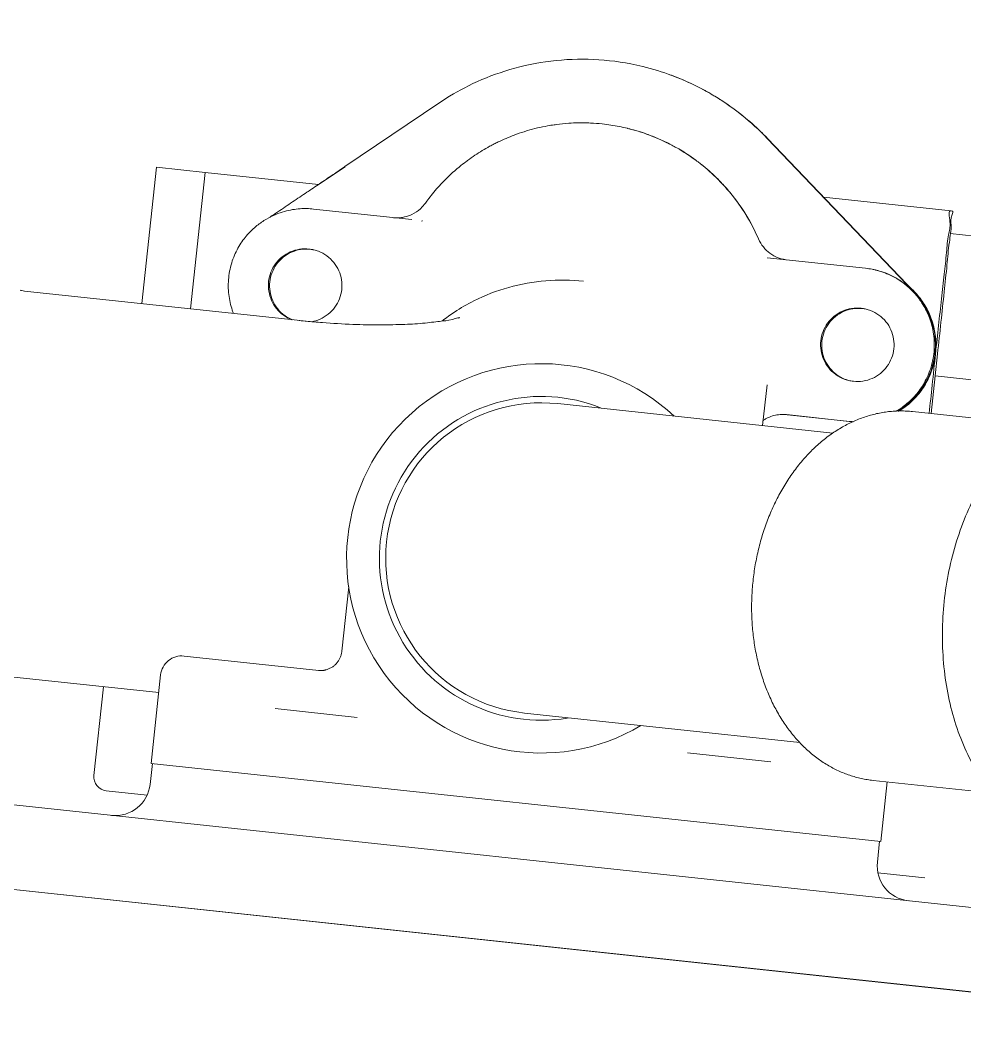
# Model space of a CAD drawing. Header units: millimetres. Extents: x 8265 to 78888, y 1905 to 34251.
# Drawn here: x 38888.16 to 38901.66, y 24362.96 to 24377.29 of the extents above; entities that cross this region are included whole.
import ezdxf

# ---------------------------------------------------------------- set-up
doc = ezdxf.new("R2010")
doc.units = ezdxf.units.MM
doc.layers.add('495_IMPIANTI_001-AM_0', color=6, linetype='Continuous', lineweight=0)

# ---------------------------------------------------------------- blocks, each defined once
blk = doc.blocks.new('gruppo elettrogeno')
at = {"layer": '495_IMPIANTI_001-AM_0'}
for p, q in [((73.89638645235937, -366.9207506110042), (101.2629678325302, -366.9207506110042)), ((75.73939929779044, -366.9232506110029), (96.67247132864941, -366.9232506110029)), ((81.61888645235013, -366.9207506110042), (81.61888645235013, -366.9232506110029)), ((83.10876572691996, -366.9232229533745), (83.10915057497914, -366.9207210566756)), ((87.97388645234969, -366.9207506110042), (87.97388645234969, -366.9232506110029)), ((89.87388645234932, -366.9207506110042), (89.87388645234932, -366.9232506110029)), ((73.88956729864913, -368.1232506110036), (101.0818671839188, -368.1232506110036)), ((79.54541276692908, -368.4742506415214), (78.8714511961698, -368.4742506415214)), ((90.04971746975025, -368.4652506110042), (90.63638436847941, -368.4652506110042)), ((79.56888645234903, -368.6232506110036), (79.56888645234903, -368.9232506110029)), ((90.02388645234896, -368.6232506110036), (90.02388645234896, -368.9232506110029)), ((90.83638645234896, -368.6652506110049), (90.83638645234896, -369.9389550654932)), ((90.04148645235, -368.9232506110029), (79.55128645234981, -368.9232506110029)), ((79.55128645234981, -368.9232506110029), (79.55128645234981, -369.7784506110047)), ((90.04148645235, -368.9232506110029), (90.04148645235, -370.1932506110034)), ((78.041988382809, -369.7784506110047), (79.75418861173966, -369.7784506110047)), ((82.43638743986048, -369.8884506110053), (81.23869468128942, -369.8884506110053)), ((88.3627104745301, -369.8884506110053), (87.18518756419871, -369.8884506110053)), ((90.04148645235, -369.9387921101816), (92.55864162524995, -369.9393081295721)), ((84.80908645234922, -370.2059506110027), (80.85572525481984, -370.2059506110027)), ((89.73668645235011, -370.4980506110014), (87.7980818333399, -370.4980506110014)), ((87.50148645234913, -371.7332761816951), (87.50148645234913, -370.8074157368546)), ((86.86648645234891, -371.5879569643339), (86.86648645234891, -371.5777386419732)), ((84.80908645234922, -374.6509506110024), (80.85572738176961, -374.6509506110024)), ((81.8614601153804, -375.2390624825139), (81.86813485849962, -374.6513463470337)), ((80.64074735790928, -374.8427348862942), (80.63072552949961, -374.8413950852528)), ((81.57504975797929, -374.8415886726953), (80.63072552949961, -374.8413950852528)), ((81.54371237909072, -374.8429199950415), (80.64074735790928, -374.8427348862942)), ((78.04220479200922, -375.078450611004), (79.75418861173966, -375.078450611004)), ((79.4867638563901, -375.6183132502638), (79.48687519343002, -375.078450611004)), ((79.95675306727935, -375.0646882401825), (79.9150134641095, -375.0999110534221)), ((88.5230176415389, -375.4390547009034), (88.64002664578038, -375.4385049186831)), ((88.64003226828027, -375.4385049262028), (92.55751411962956, -375.4393080140044)), ((90.17171483403035, -377.4005400859323), (90.17211940400011, -375.4388190056425)), ((90.87191434508895, -377.400262203585), (90.87231882814922, -375.438962547244)), ((79.4867638563901, -375.6183132502638), (77.43593443184, -375.6176702458224)), ((79.48714122262027, -375.6183636997021), (79.4867638563901, -375.6183132502638)), ((79.48707564079996, -375.936363666814), (79.48714122262027, -375.6183636997021)), ((79.91466677694007, -376.7809639571033), (82.23134781181034, -378.7375732497139)), ((79.91861476994927, -376.7814917575024), (82.23529580481954, -378.7381010501131)), ((80.48424073720889, -377.031628372145), (80.49476017736924, -377.0330346980418)), ((80.64029389342977, -377.0427346752231), (82.0532502515889, -377.0430243327219)), ((81.83621861110987, -377.0460686558736), (81.83908600215909, -377.046443555505)), ((88.57725712359934, -377.0443617608225), (87.16434220118026, -377.044072095433)), ((88.54026363905905, -377.4002056367617), (88.19126891059022, -377.6923109724639)), ((90.17171483403035, -377.4005400859323), (88.54026363905905, -377.4002056367617)), ((90.87190719230966, -377.4002621386326), (90.17171483403035, -377.4005400859323)), ((77.41181234928081, -377.6656801757717), (79.48967487868867, -377.6661061397253)), ((86.95726061220012, -378.7390688483438), (88.19392504678035, -377.6954844082438)), ((79.50950870752968, -377.9894190131427), (79.4928785462107, -377.9871957554215)), ((79.50950870752968, -377.9894190131427), (81.34595767921019, -377.9897954870621)), ((84.23457947626048, -378.6679583280938), (84.23761639395889, -378.6683643284023)), ((84.1079220991196, -379.5691217204048), (84.11180205948949, -379.5696404256423))]:
    blk.add_line(p, q, dxfattribs=at)
for centre, radius, start, end in [((79.06888645234903, -368.6232506110036), 0.5, 0, 89.95461155081212), ((90.52388645234896, -368.6232506110036), 0.5, 90.04538844918788, 180), ((90.63638645235005, -368.6652506110049), 0.2, 0, 90), ((84.80908645234922, -372.4284506110025), 2.7813, 233.0438428765652, 126.956157123883), ((84.80908645234922, -372.4284506110025), 2.31266, 254.6011647775044, 105.3988352224956), ((84.80908645234922, -372.4284506110025), 2.2225, 270, 90), ((89.73668645235011, -370.1932506110034), 0.3048, 270, 0)]:
    blk.add_arc(centre, radius, start, end, dxfattribs=at)
for points, start_tangent, end_tangent in [([(76.71725663323923, -369.1772598672223), (76.79565354045917, -369.1791459878814), (77.10777971300013, -369.224524627004), (77.41262947225005, -369.3295863451322), (77.70452404400021, -369.4923740412642), (77.97802598467024, -369.7098552886246), (78.2280404705798, -369.9779788230526), (78.44991020491034, -370.291750010424), (78.6395021742992, -370.6453238871918), (78.79328463909042, -371.0321140410242), (78.90839292292003, -371.4449153031755), (78.98268277625903, -371.8760379671921), (79.01477031969989, -372.3174510335639), (79.00405782300913, -372.7609318120421), (78.95074483975986, -373.1982190948229), (78.85582448993046, -373.6211670472048), (78.72106496004926, -374.0218969490934), (78.54897656520006, -374.3929439606154), (78.34276498654981, -374.7273961779947)], (0.9999999952426948, 9.754286516287519e-05), (-0.5773502691898025, -0.816496580927601)), ([(79.75418861173966, -369.7784506110047), (79.83942503155959, -369.7807840884425), (79.92458221541892, -369.7877894807543), (80.00961125335016, -369.7994868016549), (80.09438071116892, -369.8158949955041), (80.17864191541958, -369.8369994609029), (80.26261348246044, -369.8629155217941), (80.34578295607025, -369.8935503708135), (80.42823069669976, -369.9289921683931), (80.5097646298691, -369.9692394028943), (80.59003215620942, -370.0141810211144), (80.66926267768031, -370.0640324368951), (80.74677525900915, -370.1184417675331), (80.82281351337042, -370.1776482977048), (80.89685428188932, -370.2413193444345), (80.96886043161066, -370.3094704625737), (81.03861991421945, -370.3819566789434), (81.10584796880903, -370.4585101400817), (81.17055864830036, -370.5391769409225), (81.23233297602928, -370.623439838183), (81.29132450090947, -370.7115104609447), (81.34709210386973, -370.8027161545624), (81.39979981476063, -370.8972965340445), (81.44911279773078, -370.9946197914915), (81.49510877658031, -371.0947837702415), (81.53760095690996, -371.1973310336043), (81.5765945501189, -371.3022034679752), (81.61199788492013, -371.4090885449123), (81.64377965972017, -371.5178099941741), (81.67190309388025, -371.6281642629629), (81.69632578462915, -371.7398953953825), (81.71703743906983, -371.8528689640925), (81.73400114506876, -371.9667884387245), (81.74721544185923, -372.0815466461545), (81.75665772956927, -372.1968475745425), (81.76232729771073, -372.3125678436236), (81.76421692863914, -372.4284506110025)], (1, -1.83697019872103e-16), (-1.83697019872103e-16, -1)), ([(87.5014745929002, -370.8028512120736), (87.50216861197987, -370.7822936387138), (87.50457482985985, -370.7594886048728), (87.50868877184985, -370.7369291019213), (87.51448714905928, -370.7147427672035), (87.52193715499925, -370.6930551286214), (87.53099665063019, -370.6719888968337), (87.54161440179996, -370.6516632734938), (87.55373035275989, -370.6321933013032), (87.56727584205873, -370.6136893534831), (87.58217400455032, -370.5962563775038), (87.5983402585407, -370.5799931996453), (87.6156830733089, -370.5649917329729), (87.63410498903977, -370.5513362756947), (87.65350271275929, -370.5391036704614), (87.67376742684064, -370.5283630624917), (87.6947827699405, -370.5191764830315), (87.70753162748042, -370.5144911508733)], (3.373811047142993e-06, 0.9999999999943088), (0.9460720031048452, 0.3239564244480822)), ([(87.79808182920897, -370.4980506990732), (87.77032943636914, -370.4993025309423), (87.73953805181009, -370.503660898773), (87.7066321375496, -370.5119269697434)], (-0.9999999999884834, -4.79930520647648e-06), (-0.9549938332230057, -0.2966256538231816)), ([(87.70753162748042, -370.5144911508733), (87.71642548845921, -370.5115973557449), (87.7385685720401, -370.5056686664439), (87.76108483624012, -370.5014223372245), (87.78384222538989, -370.4988805055918), (87.79808791317919, -370.4981639834341)], (0.9460720030895167, 0.3239564244928473), (0.9996392106960525, 0.02685979223622476)), ([(87.79808791317919, -370.4981639834341), (87.80627325205023, -370.4980540085935)], (0.9996392106950515, 0.0268597922734804), (0.999999999999276, 1.203370717674335e-06)), ([(81.76421692863914, -372.4284506110025), (81.76231190223007, -372.5448042538128), (81.75659870433992, -372.6609543063942), (81.74708854626988, -372.7766409483529), (81.73378593581037, -372.8917407428426), (81.71671800017066, -373.0059530059816), (81.69588945921896, -373.1191746567538), (81.6713429260999, -373.2311010076928), (81.64309068741022, -373.3416071670335), (81.61118274840919, -373.4504249269348), (81.57565577957939, -373.5573662716643), (81.53655122402051, -373.6622387403122), (81.49395774966979, -373.7647511406221), (81.44788310520016, -373.8648262707147), (81.39850759755063, -373.9620328646351), (81.3457689352199, -374.0564485810255), (81.2899917593204, -374.147470891724), (81.23102094223941, -374.2353316380731), (81.16930738203882, -374.3193545665135), (81.10468236975976, -374.3997787594644), (81.03757950331055, -374.4760756854348), (80.96796787924904, -374.548315586625), (80.89614178269039, -374.6162245778223), (80.82229684694903, -374.6796757642924), (80.74647216702942, -374.738683597473), (80.66917721382015, -374.7929256256257), (80.59016287761006, -374.8426425383741), (80.51009777868967, -374.8874864012623), (80.42874528082939, -374.9276715179521), (80.34644212730927, -374.9630878076541), (80.26337701892044, -374.9937272093348), (80.17945265418894, -375.0196750873047), (80.09517938716999, -375.0408288053632), (80.01032819282955, -375.0572956377518), (79.92514046807992, -375.0690503275446), (79.83974606794072, -375.0760995140927), (79.75418861173966, -375.078450611004)], (-1.83697019872103e-16, -1), (-1, 1.83697019872103e-16)), ([(81.86796504197991, -374.7200256952428), (81.8322568727599, -374.7494873167025), (81.76002201966003, -374.7929925331928), (81.6766427431794, -374.8247239213752)], (-0.7474131956059122, -0.6643594772667569), (-0.9626520460065585, -0.2707416449669072)), ([(80.64074735790928, -374.8427348862942), (80.5856517719294, -374.8441046058151)], (-0.9999999789872791, 0.0002050010768649507), (-0.9987552096307246, -0.04988016875961176)), ([(81.6766427431794, -374.8247239213752), (81.58590130121047, -374.8411271813648), (81.54373060181933, -374.8429110236548)], (-0.9626520460086601, -0.2707416449594353), (-0.9999999907143791, 0.0001362763440281243)), ([(79.51568324529035, -375.0784505390229), (79.51609474291035, -375.4832271073619), (79.51615737017892, -375.9392515258232)], (-0.0011184962942538, -0.9999993744828244), (-0.0002047506885676286, -0.9999999790385775)), ([(79.9150134641095, -375.0999110534221), (79.75038470923027, -375.272716746892), (79.62690003622993, -375.4769733126932), (79.55037860427001, -375.7030679009449), (79.5244299347305, -375.9403574707731), (79.55028072859932, -376.1776576595448), (79.62670889814945, -376.4037836026228), (79.75010931215911, -376.6080907801124), (79.91466677694007, -376.7809639571033)], (-0.7642461517472368, -0.6449246619098542), (0.7639810059632656, -0.6452387329720349)), ([(79.98526193904945, -375.0592021482344), (79.9611010699391, -375.0776432141329), (79.83075914660003, -375.1982356652343), (79.70910197492049, -375.3575423900338), (79.6097491137898, -375.5586780784515), (79.55007664492041, -375.798094410814), (79.54647263373045, -376.0569649235849), (79.6006874002087, -376.3015356166334), (79.69733579472995, -376.5087698120051), (79.81864163680984, -376.673836881474), (79.95013278147962, -376.7991001943237), (80.0822428176507, -376.8905344922541), (80.20938444491912, -376.9547233557323), (80.3287780522096, -376.9976358938848), (80.4397448881391, -377.0242564429145), (80.49578032098907, -377.033170566684)], (-0.8032240415509413, -0.5956770425948711), (0.9913051558085169, -0.1315830082778631)), ([(79.95295879628975, -375.0613530673336), (79.84409264761052, -375.1554180547437)], (-0.797822943805313, -0.6028918230809108), (-0.712228013215512, -0.7019481869704377)), ([(79.96493422664025, -375.063530888784), (79.92108729950996, -375.1007230540426)], (-0.7627759362524968, -0.6466628728125088), (-0.7624180605013142, -0.6470847711246298)), ([(79.84409264761052, -375.1554180547437), (79.70798428095986, -375.3183462972129), (79.60300143908898, -375.5107456131818), (79.5370009834296, -375.7261777546128), (79.51615737017892, -375.9392515258232)], (-0.7122280132144262, -0.7019481869715395), (-0.0002047506931190178, -0.9999999790385766)), ([(79.69492652450936, -375.3523402247929), (79.73190495277049, -375.2976215234021), (79.7403291067094, -375.2860911444341)], (0.5347324415503706, 0.8450214292866067), (0.5951829040898272, 0.803590262932049)), ([(79.57780343094964, -375.602131879813), (79.60072989408036, -375.5380435912239), (79.61212963452999, -375.5101753692152)], (0.3075321541102378, 0.9515376893157291), (0.3912745974347459, 0.9202739751847151)), ([(80.71069982715017, -375.4224526828921), (80.64123615796962, -375.417816026883), (80.5053530995101, -375.435677110815), (80.37872286837955, -375.4880988700943), (80.26997510555884, -375.5715088484549), (80.18652079136882, -375.6802227937123), (80.134047199419, -375.8068320301436), (80.11613031827073, -375.942708347543)], (-0.9911811932579103, 0.1325135545211319), (-0.0002062321490797684, -0.9999999787341501)), ([(81.1494224065791, -375.940690595894), (81.13156157107915, -375.8048069440347), (81.07914020534918, -375.6781762040237), (80.99573073883948, -375.5694280515245), (80.88701738885902, -375.4859734934153), (80.76040879054017, -375.4334998199129), (80.710623558929, -375.422713410303)], (0.0002062321546044235, 0.999999978734149), (-0.9864438437412524, 0.1640991869114041)), ([(81.16612545393036, -375.942923597614), (81.14826461841949, -375.8070399457656), (81.09584325270043, -375.6804092057437), (81.01243378618892, -375.5716610532445), (80.90372043619936, -375.4882064951316), (80.77711183788051, -375.4357328216329), (80.71069982715017, -375.4224526828921)], (0.0002062321519363032, 0.9999999787341496), (-0.9911811932571148, 0.132513554527082)), ([(86.3533378521206, -375.7138289225923), (86.33870464191932, -375.7219406041522), (86.43338290045904, -375.6887626039143), (86.58943985104997, -375.6451786627522), (86.81432770606989, -375.5950707328129), (87.10162636901987, -375.5451957198138), (87.44566531611054, -375.5006297848531), (87.84057882723937, -375.4655985513427), (88.27748831755889, -375.4439547855518), (88.51052256373987, -375.4391719123532)], (-0.8864772268036272, -0.4627722186546536), (0.9999435056401774, 0.0106294650868441)), ([(88.43347616840038, -375.4397544013236), (88.31568609854912, -375.4897259556938), (88.20693833573023, -375.5731359340543), (88.12348402154021, -375.6818498793045), (88.07101042959039, -375.8084591157431), (88.0530935484403, -375.9443354331315)], (-0.9612885957776567, -0.2755435276463979), (-0.0002062321595539916, -0.999999978734148)), ([(88.51052151335898, -375.4391808122427), (88.51885559360016, -375.4390949359522)], (0.9999432456433264, 0.01065389563918123), (0.9999504626568365, 0.00995350352280666)), ([(88.51052256373987, -375.4391719123532), (88.52301755515873, -375.439045680444)], (0.9999435056419955, 0.01062946491581295), (0.9999541600589986, 0.009574851471559676)), ([(88.51885559360016, -375.4390949359522), (88.52301736841036, -375.4390542374322)], (0.9999504626560491, 0.009953503601908687), (0.9999538822318261, 0.00960382265035215)), ([(88.52301736841036, -375.4390542374322), (88.64002802112918, -375.438504883984)], (0.9999538822307419, 0.009603822763236557), (0.9999999783787261, -0.0002079484245849166)), ([(89.55347223782883, -375.4369817332745), (89.57675141605978, -375.484518421822), (89.64989636440987, -375.6995738317028), (89.67747511293965, -375.9415669617529), (89.65106240603927, -376.1839814697132), (89.5786500862705, -376.4000542201147), (89.47522757861043, -376.5800088357437), (89.3552036958099, -376.7222721928347), (89.22939533276076, -376.8303673842538), (89.10474190513014, -376.9097606600526), (88.98532262817935, -376.9659609486525), (88.87304920355018, -377.0039085958424), (88.76824874202975, -377.0276936043929), (88.67018396999993, -377.0404485965419), (88.57725687737911, -377.0443617443425)], (0.4613006427472183, -0.8872438881170179), (-0.9999999789872909, 0.0002050010194185666)), ([(89.08638563675049, -375.9423176814935), (89.06852480124871, -375.8064340296341), (89.01610343551874, -375.6798032896231), (88.93269396901997, -375.5710551371239), (88.82398061903041, -375.4876005790147), (88.7058527964291, -375.4374779895525)], (0.0002062321537571937, 0.9999999787341491), (-0.9613719224930379, 0.275252659645716)), ([(89.10308868409993, -375.9445506832135), (89.08522784859997, -375.8086670313542), (89.03280648287, -375.6820362913431), (88.94939701636031, -375.573288138844), (88.84068366637075, -375.4898335807347), (88.71407506805008, -375.4373599072323)], (0.000206232152899563, 0.9999999787341495), (-0.9658715265805683, 0.2590216094091819)), ([(92.55751411962956, -375.4393080140044), (92.60168266802975, -375.4412719035945), (92.62303412049005, -375.4457927843041)], (0.9999999789872771, -0.0002050010865740638), (0.9571347085412418, -0.2896431419966169)), ([(86.4168944016892, -375.7938926074139), (86.57394357194062, -375.6536860183051), (86.57908879179922, -375.6487062565438)], (0.7712260333390162, 0.6365613917762896), (0.7176405745249728, 0.6964136743311887)), ([(79.52727599759965, -375.8615467375721), (79.5330152562401, -375.8034196930248), (79.53955655734899, -375.7588213177632)], (0.0717540665098911, 0.9974223548423677), (0.1654053795001164, 0.9862256640507905)), ([(84.62989234069028, -376.4304437733344), (85.16635652767036, -376.3795698436816), (85.68214127055035, -376.2286831469037), (86.15742525091991, -375.9835821741335), (86.4168944016892, -375.7938926074139)], (0.9999999789872901, -0.0002050010228917591), (0.7712260333303029, 0.6365613917868462)), ([(79.4928785462107, -377.9871957554215), (79.49150380166975, -377.935612776394), (79.49021919231018, -377.7838208339026), (79.48908913380001, -377.5394314097839), (79.48817029201018, -377.2146992102216), (79.48750874148936, -376.8259076636832), (79.48713765514913, -376.392552401755), (79.48707564079996, -375.936363666814)], (-0.9911817504766951, 0.1325093865428205), (0.0002062321519964159, 0.9999999787341496)), ([(79.51615737017892, -375.9392515258232), (79.51595550758975, -376.3396186354339), (79.51552200646984, -376.7243251562149), (79.51487381948027, -377.078693314842), (79.51403591816052, -377.3892185810919), (79.513040362639, -377.6440572281035), (79.51192512976013, -377.8334552049137), (79.50951100754901, -377.9894193205628)], (-0.0002047506905858248, -0.9999999790385772), (-0.9911884291233602, 0.1324594200952345)), ([(79.51615737017892, -375.9392515258232), (79.53674861894979, -376.1514846179134), (79.60205072801, -376.365914969444), (79.70507746413023, -376.5562533977945), (79.83913411240974, -376.7184928033648)], (-0.0002047506849179787, -0.9999999790385783), (0.707870799299647, -0.706341936670108)), ([(80.11613031827073, -375.942708347543), (80.13399115376887, -376.078591999395), (80.18641251949884, -376.2052227394133), (80.26982198601036, -376.3139708919125), (80.378535335989, -376.3974254500217), (80.50514393431877, -376.4498991235241), (80.57155594504002, -376.4631792622649)], (-0.0002062321519363032, -0.9999999787341496), (0.9911811932573475, -0.1325135545253423)), ([(80.57154787020045, -376.4629075100247), (80.62431656688022, -376.465582916554), (80.76019962533974, -376.4477218326147), (80.88682985647029, -376.3953000733318), (80.99557761928918, -376.3118900949748), (81.0790319334792, -376.2031761497246), (81.13150552542902, -376.0765669132825), (81.1494224065791, -375.940690595894)], (0.9949066518149539, -0.1008005663394711), (0.0002062321485005504, 0.9999999787341503)), ([(80.57155594504002, -376.4631792622649), (80.64101961422966, -376.467815918274), (80.77690267268918, -376.4499548343456), (80.90353290381972, -376.3975330750627), (81.01228066664044, -376.3141230967021), (81.09573498083046, -376.2054091514447), (81.14820857278028, -376.0787999150025), (81.16612545393036, -375.942923597614)], (0.9911811932579103, -0.1325135545211319), (0.0002062321490797684, 0.9999999787341501)), ([(88.0530935484403, -375.9443354331315), (88.07095438394936, -376.0802190849945), (88.12337574967023, -376.2068498250019), (88.20678521617992, -376.3155979775047), (88.31549856616948, -376.3990525356139), (88.44210716449015, -376.4515262091127), (88.50851917521868, -376.4648063478644)], (-0.0002062321519335638, -0.9999999787341496), (0.9911811932571148, -0.132513554527082)), ([(88.50851110037911, -376.4645345956133), (88.56127979704979, -376.4672100021535), (88.6971628555093, -376.4493489182141), (88.82379308664895, -376.3969271589349), (88.93254084946966, -376.3135171805743), (89.01599516364877, -376.2048032353241), (89.0684687556004, -376.0781939988819), (89.08638563675049, -375.9423176814935)], (0.9949066518139268, -0.1008005663496081), (0.0002062321485005504, 0.9999999787341503)), ([(88.50851917521868, -376.4648063478644), (88.57798284439923, -376.4694430038735), (88.71386590286056, -376.4515819199341), (88.84049613398929, -376.3991601606549), (88.94924389681, -376.3157501822943), (89.03269821100002, -376.2070362370441), (89.08517180294984, -376.0804270006056), (89.10308868409993, -375.9445506832135)], (0.9911811932566382, -0.1325135545306483), (0.0002062321490797684, 0.9999999787341501)), ([(79.53948167716044, -376.1218997995138), (79.53295877356868, -376.0772987569444), (79.52724348969059, -376.0191693501738)], (-0.1649986407373618, 0.9862937942392334), (-0.07134265923497778, 0.9974518659931826)), ([(79.61195219014917, -376.3705754877019), (79.60056394751882, -376.3427025994433), (79.57766391655969, -376.2786049041542)], (-0.390895327560047, 0.9204351377971853), (-0.3071398613834816, 0.951664387034282)), ([(79.74005922624929, -376.5947122598927), (79.73163982958977, -376.583178428974), (79.69468397045966, -376.5284445653133)], (-0.5948521028911731, 0.8038351669875792), (-0.5343844428054031, 0.845241543753949)), ([(92.6503689352594, -381.0717832878445), (92.98718898828884, -381.0269009101548), (93.7625732939996, -380.8297800683549), (94.48627972488976, -380.5140866179436), (95.13132385280915, -380.1003941186655), (95.69870265129066, -379.5966737671124), (96.19181873574053, -378.9966775024122), (96.58091042283922, -378.3325731652922), (96.86504278864959, -377.6030047581926), (97.03159135982969, -376.8202844859052), (97.06317235568895, -376.4828325393546)], (0.9952174965127003, 0.09768385043083339), (0.05869044467498019, 0.9982762301606972)), ([(79.83913411240974, -376.7184928033648), (79.91007993017047, -376.783339779694)], (0.7078707993057106, -0.7063419366640314), (0.7669166976071186, -0.641746662579083)), ([(79.91007993017047, -376.783339779694), (80.00131913370024, -376.8519559580427)], (0.7669166975741085, -0.6417466626185317), (0.8294026991816754, -0.5586511993991881)), ([(80.4360756513197, -377.0241036982925), (80.4049188925801, -377.0180664011832), (80.28663084694927, -376.986450829213), (80.16520748263974, -376.9385703058952), (80.04199141723075, -376.8715652790133), (79.91861477092971, -376.7814917576443)], (-0.984369990217224, 0.1761128114582883), (-0.7650607813809525, 0.643958073784906)), ([(88.69450716508072, -377.2734778023123), (88.88563295407039, -377.1126248381852), (89.07779630416007, -376.9510251321235), (89.19618521409939, -376.851556957904)], (0.7649800568607869, 0.6440539671528058), (0.7655410947187509, 0.643387000410186)), ([(80.4607581029195, -377.028231727073), (80.4360756513197, -377.0241036982925)], (-0.9881059308498734, 0.1537747359591471), (-0.984369990221147, 0.1761128114363598)), ([(80.48482493734991, -377.0317063169141), (80.4607581029195, -377.028231727073)], (-0.9912512596032605, 0.1319884098508256), (-0.9881059308714996, 0.1537747358201846)), ([(80.49578032098907, -377.033170566684), (80.54300908281039, -377.0384042030028), (80.64029364720955, -377.042734658743)], (0.9913051558081315, -0.1315830082807666), (0.9999999789872877, -0.0002050010355451556)), ([(81.78762928638025, -377.0422554460647), (81.83621689402025, -377.0460820837043)], (0.9995549726329551, -0.02983046571430853), (0.9919228370746007, -0.1268427581294078)), ([(81.80339967512919, -377.0424363098437), (81.83618879242022, -377.0463307523432)], (0.6352310008535955, -0.7723221967252654), (0.9935886272896655, -0.1130559141338411)), ([(81.83590745129004, -377.0460319327221), (81.89955340905908, -377.0587593404352)], (0.9912150680094072, -0.1322599294990989), (0.9657778780079886, -0.2593705656977803)), ([(81.89955340905908, -377.0587593404352), (82.02130815915007, -377.1094936385716)], (0.9657778780209383, -0.2593705656495619), (0.8642715347931239, -0.5030255601322244)), ([(87.01221583766892, -377.0469365985346), (87.0183600283799, -377.033394781015)], (0.4157252087765101, 0.9094902697597853), (0.4106306699192019, 0.9118017618549044)), ([(87.0566262402699, -377.2113174276537), (87.16830135386044, -377.1175264396452), (87.19049317897952, -377.1046293935224)], (0.6635721287308636, 0.7481123110680578), (0.8772230224346818, 0.4800830854243479)), ([(87.19049317897952, -377.1046293935224), (87.29671710196999, -377.0614640493523)], (0.8772230224171916, 0.4800830854563066), (0.963532538067223, 0.2675911958300116)), ([(87.29671710196999, -377.0614640493523), (87.31109145558912, -377.0577025387256)], (0.9635325379946041, 0.2675911960914944), (0.9710945216430125, 0.2386952660505206)), ([(87.31109145558912, -377.0577025387256), (87.4239334356298, -377.0432510382316)], (0.9710945216061201, 0.2386952662006115), (0.9999085505616233, 0.01352370192490888)), ([(82.02130815915007, -377.1094936385716), (82.1255287765598, -377.1902708237039), (82.20505376012079, -377.2955638279427)], (0.8642715347940467, -0.5030255601306389), (0.4921267430748563, -0.870523560135241)), ([(86.99545196819963, -377.2969622025239), (87.05319554593007, -377.2152263374746)], (0.4928849202168601, 0.8700945094774587), (0.6556852170381161, 0.75503436753414)), ([(87.05319554593007, -377.2152263374746), (87.0566262402699, -377.2113174276537)], (0.6556852170373666, 0.7550343675347908), (0.6635721289256508, 0.7481123108952823)), ([(82.20505376012079, -377.2955638279427), (82.45843164395046, -377.6686261519944), (82.47820125639919, -377.6928568242629)], (0.4921267430707472, -0.8705235601375639), (0.6365793788002421, -0.7712111866968075)), ([(82.2080906778192, -377.2959698282548), (82.47980970637946, -377.6915288220525)], (0.4921267430835799, -0.8705235601303092), (0.6359181272075114, -0.771756526042308)), ([(86.48369942699901, -377.9480727982746), (86.57062199933898, -377.8628203182643), (86.7840589251391, -377.6163294079242), (86.92429311564047, -377.4156024965423), (86.97829578003984, -377.3267997713529)], (0.7292629766043147, 0.6842335207765072), (0.5033570477637552, 0.8640785163783189)), ([(86.97829578003984, -377.3267997713529), (86.99543397723028, -377.2969522260728)], (0.5033570476814437, 0.8640785164262683), (0.492511246908983, 0.8703060793009314)), ([(88.19392400135985, -377.6954846168637), (88.38040445940896, -377.5381724584049), (88.54889851293956, -377.3961319014352), (88.635173174589, -377.3234513779944)], (0.764278251756209, 0.6448866209594312), (0.7648413618553557, 0.6442186672204129)), ([(88.635173174589, -377.3234513779944), (88.69450716508072, -377.2734778023123)], (0.7648413619086548, 0.6442186671571339), (0.7648705587538212, 0.6441840019370377)), ([(82.47820125639919, -377.6928568242629), (82.50053646042943, -377.7195688916918)], (0.6365793787146822, -0.771211186767431), (0.6463080964016342, -0.7630765653102551)), ([(82.47980970637946, -377.6915288220525), (82.50210401012919, -377.7182383308946)], (0.635918127255159, -0.7717565260030468), (0.6456573230653708, -0.7636272789601346)), ([(82.50053646042943, -377.7195688916918), (82.76936222490986, -377.9952490479855), (82.80450951300008, -378.0260376065717)], (0.6463080964693292, -0.763076565252919), (0.7577850830845834, -0.6525042282272897)), ([(82.50210401012919, -377.7182383308946), (82.80559989691938, -378.0247686712328)], (0.6456573230114321, -0.7636272790057408), (0.757154014380839, -0.6532364032316175)), ([(86.4608418705302, -377.9692765952541), (86.48369942699901, -377.9480727982746)], (0.7369743803911587, 0.675920677777406), (0.7292629766726335, 0.6842335207036923)), ([(82.80450951300008, -378.0260376065717), (82.90071155951955, -378.1051524668519)], (0.7577850831015455, -0.652504228207591), (0.7865398347760435, -0.6175395439244956)), ([(82.80559989691938, -378.0247686712328), (82.82151521372907, -378.0383940573129), (82.90166685137956, -378.1039249362157)], (0.7571540144040176, -0.6532364032047515), (0.7859639523932126, -0.6182723231218102)), ([(82.90071155951955, -378.1051524668519), (83.12951566875927, -378.2666786359123), (83.18193103468911, -378.2989979848435)], (0.7865398347664915, -0.6175395439366619), (0.8570265396610703, -0.5152722681423598)), ([(82.90166685137956, -378.1039249362157), (83.18255594404036, -378.297951984373)], (0.7859639523974159, -0.6182723231164667), (0.8564682727207344, -0.516199668561267)), ([(86.16821152872035, -378.2030526591525), (86.36305927543071, -378.0547943777538), (86.4608418705302, -377.9692765952541)], (0.8219682765605328, 0.5695332758742964), (0.7369743804620168, 0.6759206777001475)), ([(85.83732242448968, -378.3995467932555), (86.05501962310882, -378.2774235462539), (86.10616476906944, -378.2448071470944)], (0.8934284816228288, 0.4492054632627778), (0.837153024817288, 0.5469687496002541)), ([(86.10616476906944, -378.2448071470944), (86.16821152872035, -378.2030526591525)], (0.8371530247657972, 0.5469687496790623), (0.821968276596666, 0.569533275822148)), ([(83.18193103468911, -378.2989979848435), (83.32603180548904, -378.3798445937146)], (0.8570265396672656, -0.5152722681320555), (0.8864142156670496, -0.4628929015046236)), ([(83.18255594404036, -378.297951984373), (83.21599706105917, -378.3177855875228), (83.32650961748004, -378.3789118910436)], (0.8564682727104823, -0.5161996685782771), (0.8859513605041387, -0.4637781655283761)), ([(83.32603180548904, -378.3798445937146), (83.52925077944019, -378.4756200179445), (83.59944884702054, -378.5041263131543)], (0.8864142156749358, -0.4628929014895223), (0.9316197571884162, -0.3634344893047391)), ([(83.32650961748004, -378.3789118910436), (83.59970850409991, -378.503446334963)], (0.8859513605039472, -0.4637781655287417), (0.9311923759903029, -0.3645281318328319)), ([(83.59944884702054, -378.5041263131543), (83.77832788689011, -378.5668988071056)], (0.931619757194766, -0.3634344892884626), (0.9544292760743284, -0.2984371910004407)), ([(83.59970850409991, -378.503446334963), (83.65330620237, -378.5237855800524), (83.77847301855945, -378.5664042324652)], (0.931192375995971, -0.3645281318183526), (0.9541082934575433, -0.2994617911446045)), ([(85.37627935356068, -378.5813685550029), (85.65450853338007, -378.4832424195856), (85.7011429855902, -378.4634166318947)], (0.959543286778977, 0.2815611493040152), (0.9166389447819354, 0.3997162054621501)), ([(85.7011429855902, -378.4634166318947), (85.83732242448968, -378.3995467932555)], (0.9166389447691191, 0.3997162054915414), (0.8934284816270105, 0.4492054632544609)), ([(83.77832788689011, -378.5668988071056), (83.9577585588504, -378.6164063285914), (84.07867258617989, -378.6425347781851)], (0.9544292760671463, -0.2984371910234099), (0.9819441428333505, -0.1891710875246967)), ([(83.77847301855945, -378.5664042324652), (84.07870154022021, -378.6423643621029)], (0.954108293457069, -0.299461791146115), (0.9817303268689584, -0.1902776006411893)), ([(84.07867258617989, -378.6425347781851), (84.23460801357032, -378.6679575723037)], (0.9819441428388676, -0.1891710874960592), (0.9911802916086522, -0.1325202985454956)), ([(84.07870154022021, -378.6423643621029), (84.11993001504925, -378.6500287433928), (84.23240715883912, -378.6676526530655)], (0.9817303268731471, -0.190277600619579), (0.9909384799248533, -0.1343165254323578)), ([(84.23240715883912, -378.6676526530655), (84.23761779232882, -378.6683538616426)], (0.9909384799995696, -0.1343165248811274), (0.9911931410098974, -0.1324241564629869)), ([(84.23761779232882, -378.6683538616426), (84.47830958218947, -378.6898222680438)], (0.9911931410794655, -0.1324241559422703), (0.9989835633053107, -0.0450759386571645)), ([(84.60143788364985, -378.6925943492834), (84.77175760518912, -378.687371711233), (84.81531370111043, -378.684333358703)], (0.999999954356724, -0.0003021366416688398), (0.9969900536837671, 0.0775295611727506)), ([(84.81531370111043, -378.684333358703), (85.0762430550094, -378.6514172286634)], (0.9969900536846005, 0.07752956116203354), (0.9850190927662644, 0.1724453156392639)), ([(85.0762430550094, -378.6514172286634), (85.2552840165099, -378.6138982087732), (85.2856083857896, -378.6062991798435)], (0.9850190927675111, 0.1724453156321438), (0.9686087262074592, 0.2485902965016199)), ([(85.2856083857896, -378.6062991798435), (85.37627935356068, -378.5813685550029)], (0.9686087262087473, 0.2485902964966016), (0.9595432867693475, 0.281561149336832)), ([(82.23134781181034, -378.7375732497139), (82.36925941371919, -378.8484394792331)], (0.7639810059514883, -0.6452387329859793), (0.79430983629045, -0.6075128673305927)), ([(82.23529580481954, -378.7381010501131), (82.63056216016048, -379.0288762706123), (83.1219005071398, -379.2915662569039), (83.68599392752913, -379.4867700587138), (84.1115073548699, -379.5695961351457)], (0.7639810059600343, -0.6452387329758609), (0.99116419119539, -0.1326406653028725)), ([(84.1115073548699, -379.5695961351457), (84.28817967760006, -379.5888846362623), (84.89829359824944, -379.589489076393), (85.5009020960697, -379.4885114524122), (86.06624818451928, -379.2940054783039), (86.55966859108958, -379.0310841637556), (86.95725956611932, -378.7390690575239)], (0.9911641911953624, -0.1326406653030781), (0.7642461517407485, 0.6449246619175429)), ([(84.47830958218947, -378.6898222680438), (84.60145006855964, -378.6926142301645)], (0.9989835633050179, -0.0450759386636509), (0.9999999789872827, -0.0002050010591981475)), ([(82.36925941371919, -378.8484394792331), (82.65160161976019, -379.0441201812946)], (0.7943098362776256, -0.6075128673473608), (0.8477041220504821, -0.5304693407338652)), ([(82.65160161976019, -379.0441201812946), (82.69385275927016, -379.0701622194947), (82.93996527458876, -379.2068784102748)], (0.8477041220529148, -0.5304693407299775), (0.8922097083086675, -0.4516213418338006)), ([(82.93996527458876, -379.2068784102748), (83.15344044708036, -379.306442317954)], (0.8922097083056182, -0.4516213418398245), (0.9194120629613701, -0.3932956375058305)), ([(83.15344044708036, -379.306442317954), (83.20236514755015, -379.3269521197444), (83.51720063986977, -379.4397387019135)], (0.9194120629655403, -0.393295637496082), (0.9558270516752546, -0.2939296638411816)), ([(83.51720063986977, -379.4397387019135), (83.71624211126982, -379.4948532175449)], (0.9558270516697409, -0.2939296638591122), (0.9708840438032664, -0.2395499394452376))]:
    blk.add_spline(points, degree=3, dxfattribs=dict(at, start_tangent=start_tangent, end_tangent=end_tangent))

msp = doc.modelspace()

# ---------------------------------------------------------------- block references
at = {"layer": '495_IMPIANTI_001-AM_0', "linetype": 'Continuous', "rotation": 173.8923967405046}
msp.add_blockref('gruppo elettrogeno', (38940.31072981787, 23990.25911065413), dxfattribs=at)

doc.saveas('drawing.dxf')
